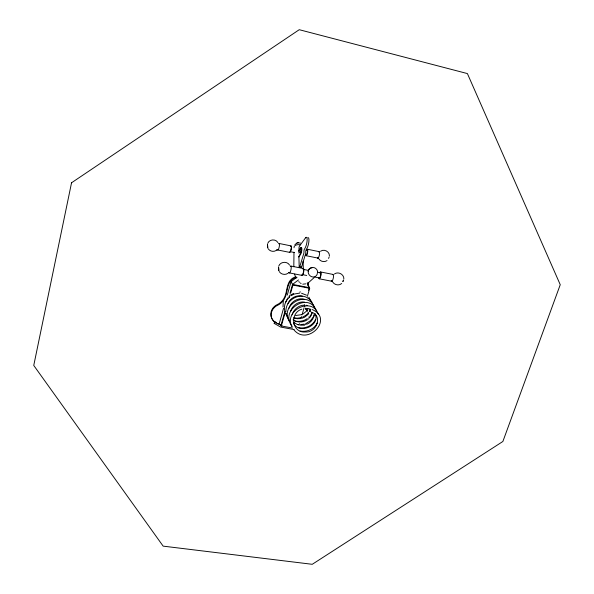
<?xml version="1.0" encoding="UTF-8"?>
<svg xmlns="http://www.w3.org/2000/svg" width="594" height="594" viewBox="0 0 594 594"><rect width="100%" height="100%" fill="white"/><g stroke="black" fill="none" stroke-linecap="round" stroke-linejoin="round"><path stroke-width="0.89" d="M303.051 261.263L303.371 269.594M293.807 266.765L293.985 252.227M298.901 256.734L299.198 266.884L300.995 267.241A1.455 0.386 -78.7 0 0 301.7 266.676L305.583 253.816A1.463 0.394 -78.5 0 0 305.724 251.938L305.917 250.178L307.135 247.921A5.866 1.559 -78.4 0 0 308.917 241.119A5.866 1.559 -78.4 0 0 307.87 237.697M298.945 253.2L299.005 247.891A1.44 0.379 -78.5 0 1 299.413 246.206L305.539 237.823M285.937 311.523C285.276 300.579 298.99 291.973 308.271 298.299M314.115 314.352C314.115 318.391 310.736 322.861 306.66 324.331M291.201 248.062L291.134 248.678A2.517 0.639 -78.6 0 1 290.689 250.534M283.249 301.425L283.026 306.994M299.747 252.094C300.638 253.69 301.507 247.653 300.156 249.68M312.221 312.489L311.375 315.169L309.712 317.671M285.053 297.594C287.652 291.884 286.82 283.917 292.025 279.603A10.729 9.846 -28.6 0 1 295.597 277.658L296.792 277.821M283.553 308.308L279.091 324.161A10.922 9.942 -25.4 0 1 271.206 316.253A10.922 9.942 -25.4 0 1 276.507 305.813L277.212 305.494A14.776 13.588 -25.2 0 0 284.749 298.262M287.273 295.099L291.067 281.63L296.97 277.198M292.716 328.051L281.341 325.98L281.007 325.252L284.764 311.924M288.528 298.604L289.285 295.938M290.035 293.273L292.545 284.392L298.485 279.93M281.341 325.98L285.358 311.746M289.382 297.512L290.139 294.847M290.637 293.065L292.901 285.061L291.067 281.63M308.546 290.295L309.303 287.644L307.143 283.026M298.982 325.475L299.495 323.708M301.024 318.399L301.529 316.624M302.042 314.857L304.083 307.781M307.395 296.28L309.689 288.313L307.729 284.875M285.788 302.131L287.823 297.928M288.907 308.397C290.533 301.856 298.017 297.275 304.225 299.324M290.518 311.56C292.107 305.539 298.292 301.158 304.529 302.094M292.107 314.85C293.629 309.303 298.923 304.989 304.752 305.153M313.751 316.357L314.248 315.214M342.894 281.445L343.503 280.041L342.931 281.534M307.907 308.932L307.202 310.12M287.875 303.727C289.879 297.936 297.186 294.468 302.487 296.198M328.571 258.442L329.113 257.016M300.549 252.517L300.98 251.663L300.564 251.574M267.679 243.451C269.238 239.174 275.675 238.662 277.947 242.59M278.749 266.06C280.39 261.56 287.214 260.974 289.612 265.139M311.991 313.209L310.023 316.171M313.699 316.468L310.484 320.708L305.947 323.537M315.503 319.669C312.489 325.883 305.041 329.024 298.396 327.673M317.255 323.025C314.211 329.284 306.704 332.373 300.022 331.029M300.727 248.285L300.319 248.195L298.634 251.024L299.042 251.106M300.319 248.195A3.557 0.928 -78.5 0 1 301.455 249.176A3.557 0.928 -78.5 0 1 300.267 254.017L298.582 256.831L298.99 256.92L300.683 254.106A3.557 0.928 -78.5 0 0 301.849 249.658A3.557 0.928 -78.5 0 0 301.032 247.884M287.221 299.473C284.637 302.977 283.702 307.603 284.927 311.805M305.531 237.838L305.606 237.734A5.866 1.552 -78.4 0 1 307.143 240.08A5.866 1.552 -78.4 0 1 305.331 247.557L304.121 249.814L303.92 251.574A1.47 0.386 -78.5 0 1 303.786 253.452L299.911 266.32A1.455 0.386 -78.7 0 1 299.198 266.884M306.318 311.301L302.955 314.026M308.301 313.038L305.717 315.407L302.606 317.092M307.982 314.501L304.64 317.203L301.871 318.302M294.891 244.594L297.111 242.983M308.004 283.108L314.144 277.606M341.736 283.509C339.077 285.885 334.571 285.098 332.737 282.083M307.365 318.599C303.853 321.094 299.339 321.851 295.144 321.109M307.543 319.654C303.356 322.572 297.327 322.869 293.094 319.869M291.023 294.802L293.644 293.466M291.127 295.656L294.334 294.015L299.666 293.109M334.4 274.012C338.142 271.168 344.171 274.302 343.859 279.017M327.056 260.588C324.45 262.451 320.582 261.627 318.911 258.925M320.478 251.277C324.034 248.589 329.715 251.552 329.44 256.021M287.942 273.329C285.15 275.304 280.992 274.465 279.202 271.555M276.373 250.341C273.73 252.205 269.81 251.411 268.109 248.656M301.856 309.177C289.233 312.882 291.966 333.479 305.524 331.972C317.07 332.826 322.861 315.11 311.159 312.11M301.626 314.649L295.634 315.518M297.928 242.783L300.497 243.095M296.829 243.05L298.247 242.708M300.906 317.649L297.297 318.184L293.518 317.901M304.217 324.109L300.557 324.643M302.784 284.184L305.799 283.85M300.371 318.607L297.215 318.718L294.23 318.072M303.697 325.118L300.505 325.23M312.429 267.471C315.295 267.151 317.857 269.802 317.656 272.624M306.422 308.383L309.459 308.858M297.371 324.443L298.671 324.606M294.112 329.566L280.635 327.042L274.228 323.426A8.539 0.735 11.7 0 1 274.331 323.062M292.545 284.392L309.303 287.644M292.901 285.061L309.689 288.313M303.089 274.755L306.704 275.468M314.827 277.071L319.342 277.962M289.412 272.913L302.034 275.401M319.186 278.779L331.608 281.222M290.808 266.038L303.43 268.547M320.582 271.955L333.011 274.428M308.687 270.448L303.274 269.372A2.658 0.713 -78.8 0 1 303.541 269.832M317.716 272.238L320.426 272.78M300.43 251.945L300.839 252.034L300.133 252.435M300.282 252.242L300.69 252.324M294.424 252.532L289.902 251.618A2.517 0.639 -78.6 0 0 290.481 251.017M300.267 254.017L300.683 254.106M277.777 249.977L289.746 252.398M306.029 255.687L317.827 258.078M279.098 243.466L291.067 245.909M307.35 249.235L319.141 251.641M282.024 325.43L280.658 325.052M306.177 305.249L307.64 305.628M301.537 293.236L306.504 295.173M312.036 309.504C334.34 318.636 307.425 346.755 293.792 329.677M300.267 283.041L301.113 283.412M297.475 324.576L293.599 322.252M274.599 321.614L276.113 322.475M277.628 323.336L281.007 325.252M296.436 277.168L295.24 277.004A10.714 9.831 -28.6 0 0 291.669 278.942C286.479 283.256 287.303 291.209 284.712 296.911A14.753 13.573 -25.2 0 1 276.886 304.804L276.18 305.123A10.9 9.935 -25.4 0 0 273.953 321.168M309.437 299.168L311.635 301.663L312.934 304.7M308.138 298.203L309.578 299.272M307.321 310.974L306.868 310.439A14.568 13.239 -29.8 0 1 305.413 308.286M308.925 297.252L311.211 301.685M292.129 326.262C278.824 310.38 309.236 290.815 316.476 311.056M293.414 323.418C299.799 334.674 320.374 325.571 315.221 313.773M287.407 316.468L285.566 313.543M288.936 319.654L287.08 316.706L286.093 313.328M289.508 321.562C278.913 305.338 307.996 288.833 314.672 307.766M331.214 280.628L331.378 281.036A2.784 2.554 -33.4 0 1 332.276 281.534L332.276 281.534A2.807 2.443 -22.2 0 0 331.37 281.014A3.467 1.025 -78.8 0 0 333.383 277.658A3.467 1.025 -78.8 0 0 332.425 274.755M291.906 326.67C283.449 310.38 312.362 296.206 318.25 314.226M317.471 257.544L317.619 257.915A2.636 2.443 -33.9 0 1 318.466 258.39L318.466 258.39A2.651 2.346 -22 0 0 317.612 257.893A3.282 0.913 -78.5 0 0 319.461 254.633A3.282 0.913 -78.5 0 0 318.607 251.982M307.967 282.714L308.635 285.952M301.678 274.807L301.819 275.215A3.497 0.936 -78.8 0 0 303.72 271.785A3.497 0.936 -78.8 0 0 302.881 268.882M289.553 252.22L289.56 252.235A3.312 0.839 -78.6 0 0 291.305 248.908A3.312 0.839 -78.6 0 0 290.57 246.265M289.07 272.319L289.211 272.728A2.814 2.606 -29.6 0 0 288.432 272.765A2.829 2.502 -18.7 0 1 289.204 272.705A3.505 0.898 -78.8 0 0 291.06 269.275A3.505 0.898 -78.8 0 0 290.28 266.379M294.572 274.116L295.582 277.153M277.598 249.814L277.591 249.799A2.68 2.398 -18.3 0 0 276.552 249.881L276.566 249.918A2.666 2.495 -29.9 0 1 277.598 249.814A3.319 0.802 -78.6 0 0 279.306 246.465A3.319 0.802 -78.6 0 0 278.616 243.822M300.92 266.773L300.995 267.241M307.996 283.234L308.256 285.283M308.212 271.428L308.212 271.287A4.871 4.381 47.7 0 1 312.154 267.686A4.863 4.381 47.7 0 0 308.189 272.089A4.863 4.381 47.7 0 0 312.622 276.953A4.863 4.381 47.7 0 0 317.359 273.381M294.089 247.698A4.574 2.643 0.5 0 1 295.693 245.225A4.574 2.643 0.5 0 1 300.222 244.825M319.995 273.01A2.651 0.75 -78.8 0 1 320.775 274.279L320.723 274.925A2.651 0.75 -78.8 0 1 320.01 277.368A2.651 0.75 -78.8 0 1 319.178 277.806M303.593 270.292A2.658 0.713 -78.8 0 1 303.593 270.871L303.527 271.525A2.658 0.713 -78.8 0 1 303.244 272.869M303.051 273.478A2.658 0.713 -78.8 0 1 302.598 274.346M290.741 246.733A2.517 0.639 -78.6 0 1 291.06 246.814M306.808 250.252A2.51 0.668 -78.5 0 1 307.506 251.381L307.447 251.997A2.51 0.668 -78.5 0 1 306.682 254.514A2.51 0.668 -78.5 0 1 305.925 254.499M319.706 272.772A3.482 0.988 -78.8 0 1 321.005 272.728A3.482 0.988 -78.8 0 1 320.456 277.056A3.482 0.988 -78.8 0 1 318.963 278.586L318.807 278.185A3.482 0.988 -78.8 0 1 318.718 277.584M308.115 312.422A10.87 9.86 -26.9 0 1 308.732 314.033M309.058 316.602A10.87 9.86 -26.9 0 1 308.665 319.223M305.865 323.893A10.87 9.86 -26.9 0 1 304.239 325.245M276.18 322.616A10.9 9.935 -25.4 0 1 274.643 321.718M307.239 311.137A14.598 13.261 -29.7 0 1 305.405 308.204M304.826 306.563A14.598 13.261 -29.7 0 1 304.477 304.848M306.549 250.052A3.297 0.884 -78.5 0 1 307.722 249.926A3.297 0.884 -78.5 0 1 307.195 254.002A3.297 0.884 -78.5 0 1 305.828 255.531L305.687 255.16A3.297 0.884 -78.5 0 1 305.613 254.611M299.435 282.358A4.44 4.084 -29.6 0 1 298.834 281.482M300.133 291.661A1.322 0.423 -86.2 0 1 300.015 292.293M267.523 244.505L267.738 247.824L267.523 244.505M278.593 267.196L278.816 270.678L278.593 267.196M71.54 182.781L33.754 365.451L163.15 546.131L312.251 564.3L502.873 441.483L560.246 284.712L467.396 73.574L299.242 29.7L71.54 182.781M310.187 311.226A1.381 0.535 -75.6 0 0 310.313 309.051A1.381 0.535 -75.6 0 0 309.326 310.87A1.381 0.535 -75.6 0 0 310.187 311.226"/></g></svg>
